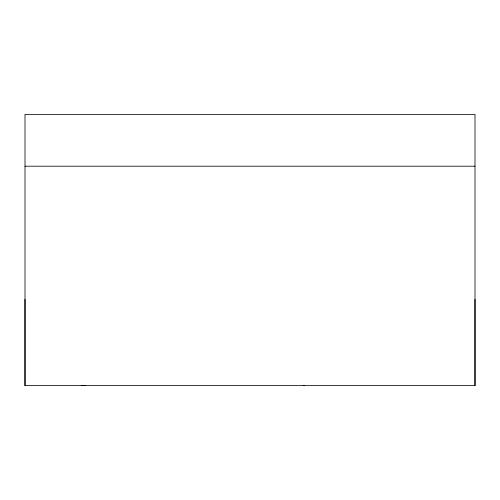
<?xml version="1.0" encoding="UTF-8"?>
<svg xmlns="http://www.w3.org/2000/svg" width="500" height="500" viewBox="0 0 500 500"><rect width="100%" height="100%" fill="white"/><g stroke="black" fill="none" stroke-linecap="round" stroke-linejoin="round"><path stroke-width="0.75" d="M25 385.619L25 114.369L475 114.375L475 385.625L25 385.625L25 299.237M475 385.625L475 299.237M85.525 385.631L81.487 385.625M25 166.194L475 166.2M303.219 385.625L304.725 385.631"/></g></svg>
